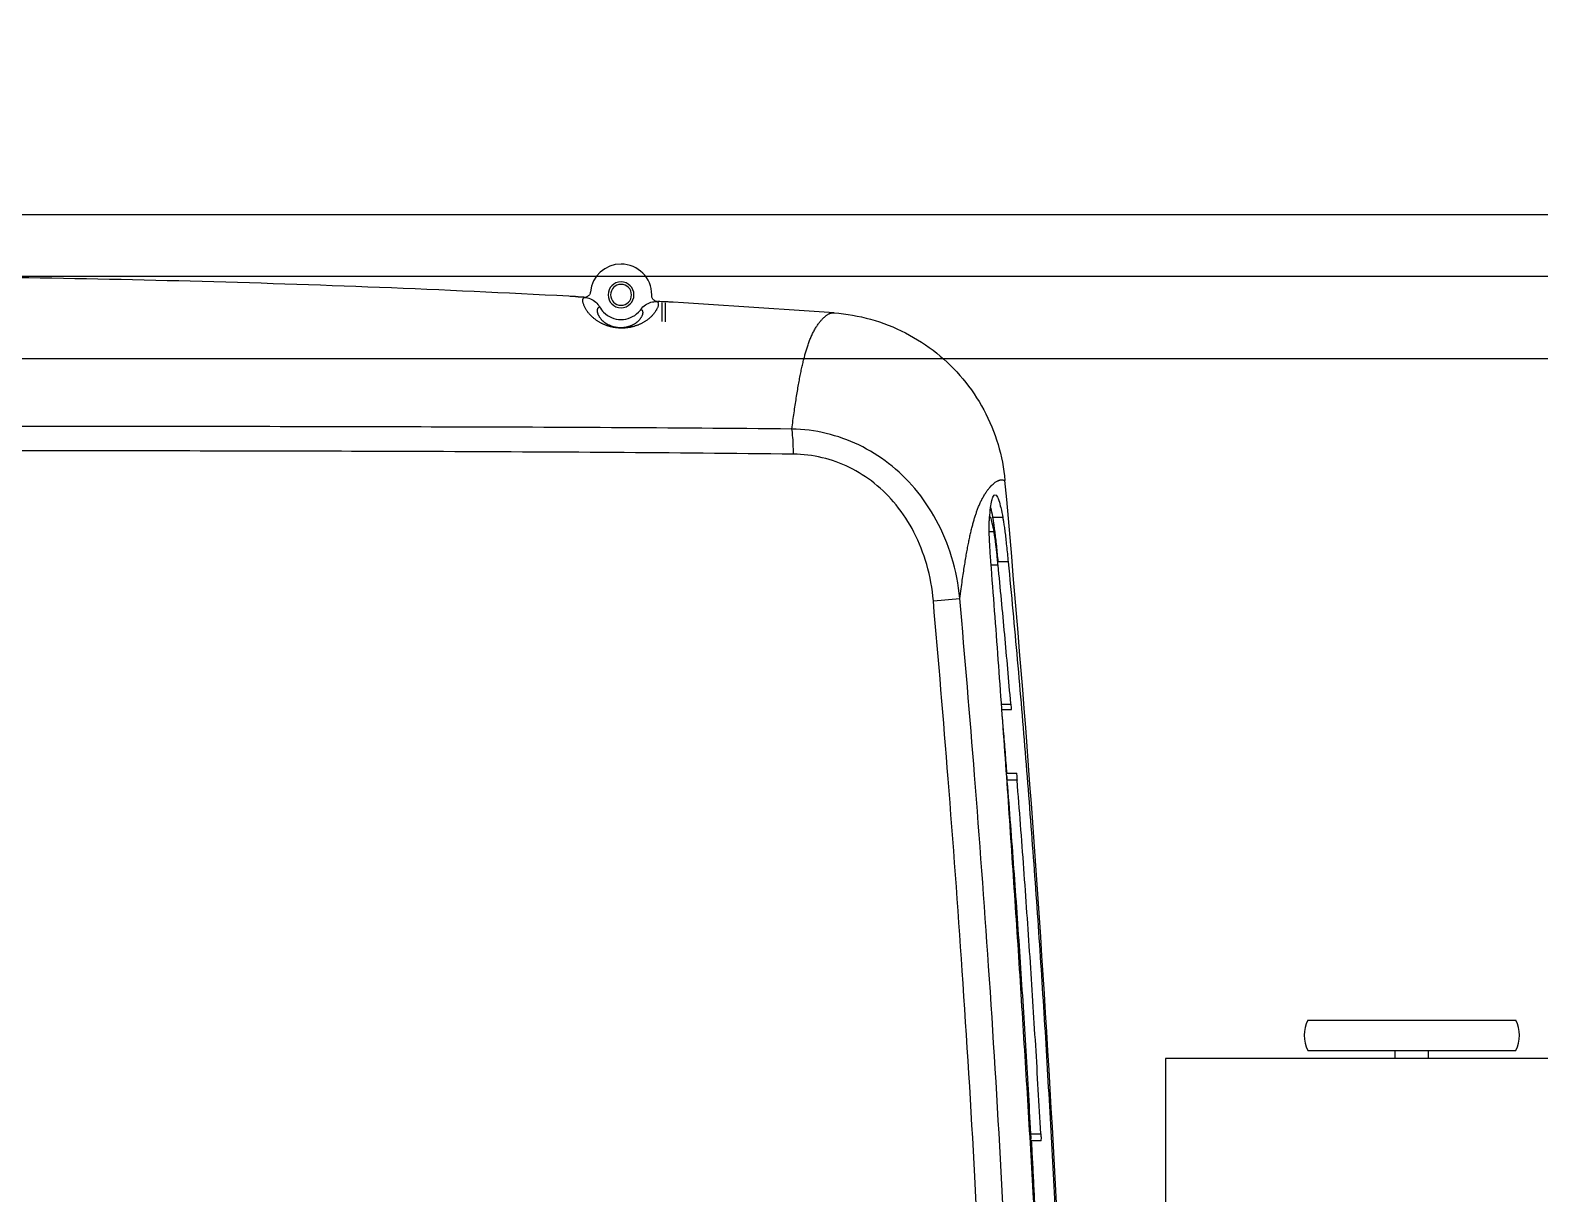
# Model space of a CAD drawing. Header units: millimetres. Extents: x 238075 to 303070, y -258150 to -205841.
# Drawn here: x 249796.6 to 250041.9, y -238900.3 to -238711.2 of the extents above; entities that cross this region are included whole.
import ezdxf

# ---------------------------------------------------------------- set-up
doc = ezdxf.new("R2010")
doc.units = ezdxf.units.MM
doc.header["$LTSCALE"] = 200
for name, color, linetype in [('L4', 4, 'Continuous'), ('아파트', 253, 'Continuous'), ('헤드반경1', 1, 'Continuous')]:
    doc.layers.add(name, color=color, linetype=linetype)

# ---------------------------------------------------------------- blocks, each defined once
blk = doc.blocks.new('A$C221D5E5E')
at = {"layer": '헤드반경1'}
blk.add_circle((0, 0), 2600, dxfattribs=at)

msp = doc.modelspace()

# ---------------------------------------------------------------- linework, layer by layer
at = {"layer": 'L4'}
for p, q in [((250822.64, -238741.22), (249402.64, -238741.22)), ((250812.64, -238751.22), (249412.64, -238751.22)), ((250787.64, -238751.22), (249437.64, -238751.22)), ((249886.61, -238754.62), (249886.61, -238754.64)), ((249886.69, -238754.65), (249886.61, -238754.64)), ((249897.64, -238754.32), (249897.64, -238754.22)), ((249898.58, -238755.32), (249898.5, -238755.32)), ((249899.34, -238758.56), (249899.34, -238755.51)), ((249899.84, -238758.6), (249899.84, -238755.54)), ((250787.64, -238764.62), (249437.64, -238764.62)), ((249954.68, -238790.39), (249953.07, -238790.39)), ((249953.26, -238792.71), (249952.48, -238792.71)), ((249953.92, -238798.15), (249952.74, -238798.15)), ((249955.55, -238797.62), (249953.95, -238797.62)), ((249943.39, -238803.94), (249947.69, -238803.56)), ((249954.47, -238820.73), (249955.98, -238820.73)), ((249954.47, -238821.6), (249956.08, -238821.6)), ((249956.94, -238832), (249955.34, -238832)), ((249957, -238833.09), (249955.4, -238833.09)), ((250004.24, -238872.07), (250038.04, -238872.07)), ((250004.24, -238876.97), (250038.04, -238876.97)), ((250018.44, -238878.27), (250018.44, -238876.97)), ((250023.84, -238878.27), (250023.84, -238876.97)), ((250061.14, -238878.27), (249981.14, -238878.27)), ((249981.14, -238878.27), (249981.14, -238945.57, 0)), ((249959.24, -238890.5), (249960.84, -238890.5)), ((249959.32, -238891.6), (249960.93, -238891.6))]:
    msp.add_line(p, q, dxfattribs=at)
for centre, start, end in [((250008.94, -238874.52), 152.4784, 207.5216), ((250033.34, -238874.52), 332.4784, 27.5216)]:
    msp.add_arc(centre, 5.3, start, end, dxfattribs=at)
for points in [[(249892.64, -238749.22), (249890.06, -238749.22), (249887.91, -238751.18), (249887.66, -238753.74)], [(249897.64, -238754.22), (249897.64, -238751.46), (249895.4, -238749.22), (249892.64, -238749.22)], [(249822.65, -238752.01), (249802.65, -238751.49), (249782.64, -238751.22), (249762.64, -238751.22)], [(249884.14, -238754.45), (249863.66, -238753.36), (249843.16, -238752.55), (249822.65, -238752.01)], [(249892.64, -238752.12), (249891.48, -238752.12), (249890.54, -238753.06), (249890.54, -238754.22)], [(249892.64, -238752.52), (249891.7, -238752.52), (249890.94, -238753.28), (249890.94, -238754.22)], [(249894.74, -238754.22), (249894.74, -238753.06), (249893.8, -238752.12), (249892.64, -238752.12)], [(249894.34, -238754.22), (249894.34, -238753.28), (249893.58, -238752.52), (249892.64, -238752.52)], [(249884.63, -238754.48), (249884.47, -238754.47), (249884.31, -238754.46), (249884.14, -238754.45)], [(249885, -238754.5), (249884.88, -238754.49), (249884.75, -238754.49), (249884.63, -238754.48)], [(249885.14, -238754.51), (249885.1, -238754.51), (249885.05, -238754.5), (249885, -238754.5)], [(249885.3, -238754.52), (249885.25, -238754.51), (249885.2, -238754.51), (249885.14, -238754.51)], [(249885.45, -238754.53), (249885.4, -238754.53), (249885.35, -238754.52), (249885.3, -238754.52)], [(249885.6, -238754.56), (249885.55, -238754.55), (249885.5, -238754.54), (249885.45, -238754.53)], [(249885.75, -238754.57), (249885.7, -238754.56), (249885.65, -238754.56), (249885.6, -238754.56)], [(249886.11, -238754.59), (249885.99, -238754.58), (249885.87, -238754.57), (249885.75, -238754.57)], [(249886.6, -238754.61), (249886.44, -238754.61), (249886.28, -238754.6), (249886.11, -238754.59)], [(249886.44, -238755.21), (249886.43, -238755.16), (249886.43, -238755.1), (249886.44, -238755.05)], [(249886.44, -238755.05), (249886.44, -238755), (249886.45, -238754.96), (249886.46, -238754.91)], [(249886.46, -238755.4), (249886.45, -238755.34), (249886.44, -238755.27), (249886.44, -238755.21)], [(249886.46, -238754.91), (249886.47, -238754.87), (249886.49, -238754.83), (249886.51, -238754.79)], [(249886.51, -238754.79), (249886.53, -238754.76), (249886.56, -238754.73), (249886.59, -238754.7)], [(249886.59, -238754.7), (249886.62, -238754.68), (249886.65, -238754.66), (249886.69, -238754.65)], [(249887.1, -238754.54), (249886.95, -238754.62), (249886.78, -238754.65), (249886.61, -238754.64)], [(249886.69, -238754.65), (249887.03, -238754.66), (249887.36, -238754.74), (249887.67, -238754.87)], [(249887.49, -238754.21), (249887.39, -238754.35), (249887.26, -238754.47), (249887.1, -238754.54)], [(249887.66, -238753.74), (249887.65, -238753.91), (249887.58, -238754.07), (249887.49, -238754.21)], [(249887.67, -238754.87), (249887.98, -238755), (249888.27, -238755.18), (249888.53, -238755.4)], [(249890.54, -238754.22), (249890.54, -238755.38), (249891.48, -238756.32), (249892.64, -238756.32)], [(249890.94, -238754.22), (249890.94, -238755.16), (249891.7, -238755.92), (249892.64, -238755.92)], [(249892.64, -238756.32), (249893.8, -238756.32), (249894.74, -238755.38), (249894.74, -238754.22)], [(249892.64, -238755.92), (249893.58, -238755.92), (249894.34, -238755.16), (249894.34, -238754.22)], [(249897.5, -238755.43), (249897.83, -238755.33), (249898.16, -238755.3), (249898.5, -238755.32)], [(249897.76, -238754.81), (249897.68, -238754.66), (249897.64, -238754.49), (249897.64, -238754.32)], [(249898.11, -238755.17), (249897.96, -238755.08), (249897.84, -238754.96), (249897.76, -238754.81)], [(249898.58, -238755.32), (249898.41, -238755.31), (249898.25, -238755.26), (249898.11, -238755.17)], [(249898.5, -238755.32), (249898.53, -238755.34), (249898.57, -238755.36), (249898.59, -238755.39)], [(249899.16, -238755.33), (249899, -238755.32), (249898.84, -238755.31), (249898.67, -238755.3)], [(249899.52, -238755.35), (249899.4, -238755.34), (249899.28, -238755.34), (249899.16, -238755.33)], [(249899.67, -238755.36), (249899.62, -238755.36), (249899.57, -238755.35), (249899.52, -238755.35)], [(249899.83, -238755.35), (249899.77, -238755.35), (249899.72, -238755.35), (249899.67, -238755.36)], [(249899.98, -238755.35), (249899.93, -238755.35), (249899.88, -238755.35), (249899.83, -238755.35)], [(249900.13, -238755.36), (249900.08, -238755.36), (249900.03, -238755.36), (249899.98, -238755.35)], [(249886.5, -238755.59), (249886.49, -238755.53), (249886.47, -238755.46), (249886.46, -238755.4)], [(249886.57, -238755.8), (249886.54, -238755.73), (249886.52, -238755.66), (249886.5, -238755.59)], [(249886.65, -238756.01), (249886.62, -238755.94), (249886.59, -238755.87), (249886.57, -238755.8)], [(249886.74, -238756.22), (249886.71, -238756.15), (249886.68, -238756.08), (249886.65, -238756.01)], [(249886.85, -238756.42), (249886.81, -238756.35), (249886.78, -238756.29), (249886.74, -238756.22)], [(249886.97, -238756.63), (249886.93, -238756.56), (249886.89, -238756.49), (249886.85, -238756.42)], [(249887.11, -238756.83), (249887.06, -238756.76), (249887.02, -238756.7), (249886.97, -238756.63)], [(249887.25, -238757.02), (249887.2, -238756.96), (249887.15, -238756.89), (249887.11, -238756.83)], [(249887.4, -238757.21), (249887.35, -238757.15), (249887.3, -238757.09), (249887.25, -238757.02)], [(249887.56, -238757.39), (249887.5, -238757.33), (249887.45, -238757.27), (249887.4, -238757.21)], [(249887.72, -238757.57), (249887.66, -238757.51), (249887.61, -238757.45), (249887.56, -238757.39)], [(249887.89, -238757.73), (249887.83, -238757.68), (249887.78, -238757.62), (249887.72, -238757.57)], [(249888.06, -238757.89), (249888, -238757.84), (249887.95, -238757.79), (249887.89, -238757.73)], [(249888.53, -238755.4), (249888.77, -238755.62), (249888.99, -238755.89), (249889.15, -238756.18)], [(249888.8, -238756.74), (249888.81, -238756.7), (249888.81, -238756.66), (249888.82, -238756.61)], [(249888.81, -238756.87), (249888.8, -238756.83), (249888.8, -238756.78), (249888.8, -238756.74)], [(249888.82, -238757.01), (249888.82, -238756.97), (249888.81, -238756.92), (249888.81, -238756.87)], [(249888.82, -238756.61), (249888.82, -238756.58), (249888.83, -238756.54), (249888.85, -238756.5)], [(249888.86, -238757.16), (249888.84, -238757.11), (249888.83, -238757.06), (249888.82, -238757.01)], [(249888.85, -238756.5), (249888.86, -238756.46), (249888.87, -238756.43), (249888.89, -238756.4)], [(249888.9, -238757.3), (249888.88, -238757.25), (249888.87, -238757.2), (249888.86, -238757.16)], [(249888.89, -238756.4), (249888.91, -238756.36), (249888.93, -238756.33), (249888.96, -238756.31)], [(249888.95, -238757.44), (249888.93, -238757.39), (249888.91, -238757.34), (249888.9, -238757.3)], [(249889.01, -238757.57), (249888.99, -238757.53), (249888.97, -238757.48), (249888.95, -238757.44)], [(249888.96, -238756.31), (249888.98, -238756.28), (249889.01, -238756.26), (249889.04, -238756.23)], [(249889.08, -238757.71), (249889.06, -238757.66), (249889.04, -238757.62), (249889.01, -238757.57)], [(249889.04, -238756.23), (249889.08, -238756.21), (249889.11, -238756.19), (249889.15, -238756.18)], [(249889.16, -238757.84), (249889.14, -238757.8), (249889.11, -238757.75), (249889.08, -238757.71)], [(249889.15, -238756.18), (249889.33, -238756.49), (249889.55, -238756.79), (249889.81, -238757.05)], [(249889.81, -238757.05), (249890.18, -238757.42), (249890.62, -238757.72), (249891.11, -238757.92)], [(249894.17, -238757.92), (249894.65, -238757.72), (249895.1, -238757.42), (249895.47, -238757.05)], [(249895.47, -238757.05), (249895.62, -238756.9), (249895.76, -238756.73), (249895.88, -238756.56)], [(249895.88, -238756.56), (249896.08, -238756.29), (249896.32, -238756.05), (249896.59, -238755.86)], [(249895.88, -238756.56), (249895.92, -238756.58), (249895.95, -238756.6), (249895.98, -238756.63)], [(249895.97, -238757.77), (249895.95, -238757.81), (249895.93, -238757.86), (249895.9, -238757.9)], [(249896.03, -238757.64), (249896.01, -238757.68), (249895.99, -238757.73), (249895.97, -238757.77)], [(249895.98, -238756.63), (249896.01, -238756.65), (249896.03, -238756.68), (249896.06, -238756.71)], [(249896.08, -238757.51), (249896.07, -238757.56), (249896.05, -238757.6), (249896.03, -238757.64)], [(249896.06, -238756.71), (249896.08, -238756.74), (249896.09, -238756.77), (249896.11, -238756.81)], [(249896.12, -238757.38), (249896.11, -238757.43), (249896.1, -238757.47), (249896.08, -238757.51)], [(249896.11, -238756.81), (249896.12, -238756.84), (249896.14, -238756.87), (249896.14, -238756.91)], [(249896.15, -238757.26), (249896.14, -238757.3), (249896.13, -238757.34), (249896.12, -238757.38)], [(249896.14, -238756.91), (249896.15, -238756.95), (249896.16, -238756.98), (249896.16, -238757.02)], [(249896.16, -238757.14), (249896.16, -238757.18), (249896.16, -238757.22), (249896.15, -238757.26)], [(249896.16, -238757.02), (249896.16, -238757.06), (249896.16, -238757.1), (249896.16, -238757.14)], [(249896.59, -238755.86), (249896.87, -238755.66), (249897.18, -238755.52), (249897.5, -238755.43)], [(249897.6, -238757.69), (249897.54, -238757.75), (249897.49, -238757.8), (249897.43, -238757.86)], [(249897.76, -238757.52), (249897.71, -238757.58), (249897.66, -238757.64), (249897.6, -238757.69)], [(249897.92, -238757.34), (249897.87, -238757.4), (249897.82, -238757.46), (249897.76, -238757.52)], [(249898.07, -238757.16), (249898.02, -238757.22), (249897.97, -238757.28), (249897.92, -238757.34)], [(249898.2, -238756.97), (249898.16, -238757.03), (249898.11, -238757.1), (249898.07, -238757.16)], [(249898.32, -238756.78), (249898.28, -238756.85), (249898.24, -238756.91), (249898.2, -238756.97)], [(249898.43, -238756.6), (249898.4, -238756.66), (249898.36, -238756.72), (249898.32, -238756.78)], [(249898.52, -238756.41), (249898.49, -238756.47), (249898.46, -238756.54), (249898.43, -238756.6)], [(249898.6, -238756.23), (249898.57, -238756.29), (249898.55, -238756.35), (249898.52, -238756.41)], [(249898.59, -238755.39), (249898.62, -238755.42), (249898.64, -238755.45), (249898.66, -238755.48)], [(249898.65, -238756.06), (249898.64, -238756.12), (249898.62, -238756.17), (249898.6, -238756.23)], [(249898.69, -238755.89), (249898.68, -238755.95), (249898.67, -238756), (249898.65, -238756.06)], [(249898.66, -238755.48), (249898.68, -238755.52), (249898.69, -238755.56), (249898.69, -238755.6)], [(249898.69, -238755.6), (249898.7, -238755.65), (249898.71, -238755.69), (249898.7, -238755.74)], [(249898.7, -238755.74), (249898.7, -238755.79), (249898.7, -238755.84), (249898.69, -238755.89)], [(249900.28, -238755.37), (249900.23, -238755.37), (249900.18, -238755.36), (249900.13, -238755.36)], [(249900.64, -238755.39), (249900.52, -238755.39), (249900.4, -238755.38), (249900.28, -238755.37)], [(249901.13, -238755.42), (249900.97, -238755.41), (249900.8, -238755.4), (249900.64, -238755.39)], [(249927.3, -238757.16), (249918.58, -238756.53), (249909.86, -238755.95), (249901.13, -238755.42)], [(249925.57, -238757.92), (249925.65, -238757.85), (249925.72, -238757.79), (249925.8, -238757.72)], [(249925.8, -238757.72), (249925.86, -238757.67), (249925.93, -238757.61), (249925.99, -238757.56)], [(249925.99, -238757.56), (249926.05, -238757.52), (249926.1, -238757.48), (249926.16, -238757.45)], [(249926.16, -238757.45), (249926.2, -238757.42), (249926.25, -238757.39), (249926.29, -238757.36)], [(249926.29, -238757.36), (249926.33, -238757.34), (249926.37, -238757.32), (249926.4, -238757.3)], [(249926.4, -238757.3), (249926.44, -238757.29), (249926.47, -238757.27), (249926.51, -238757.26)], [(249926.51, -238757.26), (249926.54, -238757.24), (249926.58, -238757.23), (249926.61, -238757.22)], [(249926.61, -238757.22), (249926.64, -238757.21), (249926.67, -238757.2), (249926.71, -238757.19)], [(249926.71, -238757.19), (249926.74, -238757.18), (249926.77, -238757.18), (249926.8, -238757.17)], [(249926.8, -238757.17), (249926.83, -238757.16), (249926.86, -238757.16), (249926.89, -238757.16)], [(249926.89, -238757.16), (249926.95, -238757.15), (249927, -238757.15), (249927.06, -238757.15)], [(249927.06, -238757.15), (249927.14, -238757.15), (249927.22, -238757.15), (249927.3, -238757.16)], [(249927.3, -238757.16), (249929.28, -238757.3), (249931.26, -238757.64), (249933.18, -238758.18)], [(249888.24, -238758.04), (249888.18, -238757.99), (249888.12, -238757.94), (249888.06, -238757.89)], [(249888.42, -238758.18), (249888.36, -238758.14), (249888.3, -238758.09), (249888.24, -238758.04)], [(249888.59, -238758.31), (249888.53, -238758.27), (249888.47, -238758.23), (249888.42, -238758.18)], [(249888.77, -238758.43), (249888.71, -238758.39), (249888.65, -238758.35), (249888.59, -238758.31)], [(249888.95, -238758.55), (249888.89, -238758.51), (249888.83, -238758.47), (249888.77, -238758.43)], [(249889.12, -238758.65), (249889.06, -238758.62), (249889.01, -238758.58), (249888.95, -238758.55)], [(249889.3, -238758.75), (249889.24, -238758.72), (249889.18, -238758.69), (249889.12, -238758.65)], [(249889.25, -238757.96), (249889.22, -238757.92), (249889.19, -238757.88), (249889.16, -238757.84)], [(249889.34, -238758.09), (249889.31, -238758.05), (249889.28, -238758.01), (249889.25, -238757.96)], [(249889.48, -238758.85), (249889.42, -238758.82), (249889.36, -238758.79), (249889.3, -238758.75)], [(249889.44, -238758.2), (249889.4, -238758.16), (249889.37, -238758.13), (249889.34, -238758.09)], [(249889.54, -238758.32), (249889.5, -238758.28), (249889.47, -238758.24), (249889.44, -238758.2)], [(249889.65, -238758.93), (249889.59, -238758.91), (249889.54, -238758.88), (249889.48, -238758.85)], [(249889.64, -238758.42), (249889.61, -238758.39), (249889.57, -238758.35), (249889.54, -238758.32)], [(249889.75, -238758.52), (249889.71, -238758.49), (249889.68, -238758.46), (249889.64, -238758.42)], [(249889.83, -238759.01), (249889.77, -238758.99), (249889.71, -238758.96), (249889.65, -238758.93)], [(249889.86, -238758.62), (249889.82, -238758.58), (249889.78, -238758.55), (249889.75, -238758.52)], [(249890.01, -238759.09), (249889.95, -238759.07), (249889.89, -238759.04), (249889.83, -238759.01)], [(249889.97, -238758.7), (249889.93, -238758.67), (249889.89, -238758.65), (249889.86, -238758.62)], [(249890.08, -238758.79), (249890.04, -238758.76), (249890, -238758.73), (249889.97, -238758.7)], [(249890.19, -238759.16), (249890.13, -238759.14), (249890.07, -238759.11), (249890.01, -238759.09)], [(249890.19, -238758.86), (249890.15, -238758.84), (249890.11, -238758.81), (249890.08, -238758.79)], [(249890.3, -238758.93), (249890.26, -238758.91), (249890.22, -238758.89), (249890.19, -238758.86)], [(249890.37, -238759.23), (249890.31, -238759.21), (249890.25, -238759.18), (249890.19, -238759.16)], [(249890.41, -238759), (249890.37, -238758.98), (249890.33, -238758.96), (249890.3, -238758.93)], [(249890.56, -238759.29), (249890.49, -238759.27), (249890.43, -238759.25), (249890.37, -238759.23)], [(249890.52, -238759.06), (249890.48, -238759.04), (249890.44, -238759.02), (249890.41, -238759)], [(249890.63, -238759.12), (249890.59, -238759.1), (249890.55, -238759.08), (249890.52, -238759.06)], [(249890.74, -238759.34), (249890.68, -238759.33), (249890.62, -238759.31), (249890.56, -238759.29)], [(249890.74, -238759.17), (249890.7, -238759.16), (249890.66, -238759.14), (249890.63, -238759.12)], [(249890.85, -238759.22), (249890.81, -238759.21), (249890.78, -238759.19), (249890.74, -238759.17)], [(249890.93, -238759.4), (249890.87, -238759.38), (249890.81, -238759.36), (249890.74, -238759.34)], [(249890.96, -238759.27), (249890.93, -238759.25), (249890.89, -238759.24), (249890.85, -238759.22)], [(249891.13, -238759.44), (249891.06, -238759.43), (249891, -238759.41), (249890.93, -238759.4)], [(249891.08, -238759.31), (249891.04, -238759.3), (249891, -238759.29), (249890.96, -238759.27)], [(249891.2, -238759.36), (249891.16, -238759.34), (249891.12, -238759.33), (249891.08, -238759.31)], [(249891.11, -238757.92), (249891.59, -238758.12), (249892.11, -238758.22), (249892.64, -238758.22)], [(249891.32, -238759.48), (249891.25, -238759.47), (249891.19, -238759.46), (249891.13, -238759.44)], [(249891.32, -238759.39), (249891.28, -238759.38), (249891.24, -238759.37), (249891.2, -238759.36)], [(249891.44, -238759.43), (249891.4, -238759.42), (249891.36, -238759.41), (249891.32, -238759.39)], [(249891.5, -238759.52), (249891.44, -238759.51), (249891.38, -238759.5), (249891.32, -238759.48)], [(249891.56, -238759.46), (249891.52, -238759.45), (249891.48, -238759.44), (249891.44, -238759.43)], [(249891.68, -238759.55), (249891.62, -238759.54), (249891.56, -238759.53), (249891.5, -238759.52)], [(249891.68, -238759.49), (249891.64, -238759.48), (249891.6, -238759.47), (249891.56, -238759.46)], [(249891.8, -238759.51), (249891.76, -238759.5), (249891.72, -238759.49), (249891.68, -238759.49)], [(249891.86, -238759.57), (249891.8, -238759.56), (249891.74, -238759.56), (249891.68, -238759.55)], [(249891.92, -238759.53), (249891.88, -238759.52), (249891.84, -238759.52), (249891.8, -238759.51)], [(249892.03, -238759.59), (249891.97, -238759.58), (249891.91, -238759.58), (249891.86, -238759.57)], [(249892.03, -238759.54), (249891.99, -238759.54), (249891.96, -238759.53), (249891.92, -238759.53)], [(249892.14, -238759.56), (249892.1, -238759.55), (249892.07, -238759.55), (249892.03, -238759.54)], [(249892.19, -238759.6), (249892.14, -238759.6), (249892.08, -238759.6), (249892.03, -238759.59)], [(249892.25, -238759.57), (249892.21, -238759.56), (249892.18, -238759.56), (249892.14, -238759.56)], [(249892.35, -238759.61), (249892.3, -238759.61), (249892.25, -238759.61), (249892.19, -238759.6)], [(249892.35, -238759.57), (249892.31, -238759.57), (249892.28, -238759.57), (249892.25, -238759.57)], [(249892.44, -238759.58), (249892.41, -238759.58), (249892.38, -238759.57), (249892.35, -238759.57)], [(249892.5, -238759.62), (249892.45, -238759.62), (249892.4, -238759.62), (249892.35, -238759.61)], [(249892.54, -238759.58), (249892.51, -238759.58), (249892.48, -238759.58), (249892.44, -238759.58)], [(249892.65, -238759.62), (249892.6, -238759.62), (249892.55, -238759.62), (249892.5, -238759.62)], [(249892.63, -238759.58), (249892.6, -238759.58), (249892.57, -238759.58), (249892.54, -238759.58)], [(249892.73, -238759.58), (249892.69, -238759.58), (249892.66, -238759.58), (249892.63, -238759.58)], [(249892.64, -238758.22), (249893.16, -238758.22), (249893.68, -238758.12), (249894.17, -238757.92)], [(249892.8, -238759.62), (249892.75, -238759.63), (249892.7, -238759.62), (249892.65, -238759.62)], [(249892.82, -238759.57), (249892.79, -238759.57), (249892.76, -238759.58), (249892.73, -238759.58)], [(249892.94, -238759.62), (249892.89, -238759.62), (249892.84, -238759.62), (249892.8, -238759.62)], [(249892.92, -238759.57), (249892.89, -238759.57), (249892.86, -238759.57), (249892.82, -238759.57)], [(249893.03, -238759.56), (249892.99, -238759.56), (249892.96, -238759.56), (249892.92, -238759.57)], [(249893.1, -238759.62), (249893.05, -238759.62), (249892.99, -238759.62), (249892.94, -238759.62)], [(249893.13, -238759.54), (249893.1, -238759.55), (249893.06, -238759.55), (249893.03, -238759.56)], [(249893.25, -238759.61), (249893.2, -238759.61), (249893.15, -238759.61), (249893.1, -238759.62)], [(249893.24, -238759.53), (249893.21, -238759.53), (249893.17, -238759.54), (249893.13, -238759.54)], [(249893.35, -238759.51), (249893.32, -238759.52), (249893.28, -238759.52), (249893.24, -238759.53)], [(249893.41, -238759.59), (249893.36, -238759.6), (249893.31, -238759.6), (249893.25, -238759.61)], [(249893.47, -238759.49), (249893.43, -238759.5), (249893.39, -238759.5), (249893.35, -238759.51)], [(249893.58, -238759.58), (249893.53, -238759.58), (249893.47, -238759.59), (249893.41, -238759.59)], [(249893.58, -238759.46), (249893.54, -238759.47), (249893.51, -238759.48), (249893.47, -238759.49)], [(249893.7, -238759.43), (249893.66, -238759.45), (249893.62, -238759.45), (249893.58, -238759.46)], [(249893.75, -238759.55), (249893.7, -238759.56), (249893.64, -238759.57), (249893.58, -238759.58)], [(249893.82, -238759.4), (249893.78, -238759.41), (249893.74, -238759.42), (249893.7, -238759.43)], [(249893.93, -238759.53), (249893.87, -238759.54), (249893.81, -238759.55), (249893.75, -238759.55)], [(249893.94, -238759.36), (249893.9, -238759.38), (249893.86, -238759.39), (249893.82, -238759.4)], [(249894.1, -238759.5), (249894.05, -238759.51), (249893.99, -238759.52), (249893.93, -238759.53)], [(249894.06, -238759.32), (249894.02, -238759.34), (249893.98, -238759.35), (249893.94, -238759.36)], [(249894.18, -238759.28), (249894.14, -238759.29), (249894.1, -238759.31), (249894.06, -238759.32)], [(249894.29, -238759.46), (249894.23, -238759.47), (249894.17, -238759.48), (249894.1, -238759.5)], [(249894.3, -238759.23), (249894.26, -238759.25), (249894.22, -238759.26), (249894.18, -238759.28)], [(249894.47, -238759.42), (249894.41, -238759.43), (249894.35, -238759.45), (249894.29, -238759.46)], [(249894.41, -238759.18), (249894.37, -238759.2), (249894.33, -238759.21), (249894.3, -238759.23)], [(249894.52, -238759.12), (249894.49, -238759.14), (249894.45, -238759.16), (249894.41, -238759.18)], [(249894.65, -238759.37), (249894.59, -238759.39), (249894.53, -238759.4), (249894.47, -238759.42)], [(249894.64, -238759.06), (249894.6, -238759.08), (249894.56, -238759.1), (249894.52, -238759.12)], [(249894.75, -238759), (249894.71, -238759.02), (249894.67, -238759.04), (249894.64, -238759.06)], [(249894.84, -238759.31), (249894.78, -238759.33), (249894.72, -238759.35), (249894.65, -238759.37)], [(249894.86, -238758.93), (249894.83, -238758.95), (249894.79, -238758.98), (249894.75, -238759)], [(249895.03, -238759.25), (249894.97, -238759.27), (249894.91, -238759.29), (249894.84, -238759.31)], [(249894.98, -238758.85), (249894.94, -238758.88), (249894.9, -238758.9), (249894.86, -238758.93)], [(249895.09, -238758.77), (249895.05, -238758.8), (249895.02, -238758.83), (249894.98, -238758.85)], [(249895.22, -238759.19), (249895.16, -238759.21), (249895.1, -238759.23), (249895.03, -238759.25)], [(249895.21, -238758.68), (249895.17, -238758.71), (249895.13, -238758.74), (249895.09, -238758.77)], [(249895.32, -238758.59), (249895.28, -238758.62), (249895.24, -238758.65), (249895.21, -238758.68)], [(249895.41, -238759.12), (249895.35, -238759.14), (249895.29, -238759.16), (249895.22, -238759.19)], [(249895.43, -238758.48), (249895.39, -238758.52), (249895.36, -238758.55), (249895.32, -238758.59)], [(249895.59, -238759.04), (249895.53, -238759.07), (249895.47, -238759.09), (249895.41, -238759.12)], [(249895.54, -238758.38), (249895.5, -238758.41), (249895.47, -238758.45), (249895.43, -238758.48)], [(249895.64, -238758.26), (249895.6, -238758.3), (249895.57, -238758.34), (249895.54, -238758.38)], [(249895.77, -238758.96), (249895.71, -238758.99), (249895.65, -238759.01), (249895.59, -238759.04)], [(249895.73, -238758.14), (249895.7, -238758.18), (249895.67, -238758.22), (249895.64, -238758.26)], [(249895.82, -238758.02), (249895.79, -238758.06), (249895.76, -238758.1), (249895.73, -238758.14)], [(249895.95, -238758.87), (249895.89, -238758.9), (249895.83, -238758.93), (249895.77, -238758.96)], [(249895.9, -238757.9), (249895.87, -238757.94), (249895.85, -238757.98), (249895.82, -238758.02)], [(249896.14, -238758.78), (249896.08, -238758.81), (249896.02, -238758.84), (249895.95, -238758.87)], [(249896.32, -238758.67), (249896.26, -238758.71), (249896.2, -238758.74), (249896.14, -238758.78)], [(249896.5, -238758.56), (249896.44, -238758.6), (249896.38, -238758.64), (249896.32, -238758.67)], [(249896.69, -238758.44), (249896.63, -238758.48), (249896.57, -238758.52), (249896.5, -238758.56)], [(249896.88, -238758.31), (249896.82, -238758.35), (249896.75, -238758.4), (249896.69, -238758.44)], [(249897.06, -238758.17), (249897, -238758.22), (249896.94, -238758.26), (249896.88, -238758.31)], [(249897.25, -238758.02), (249897.19, -238758.07), (249897.13, -238758.12), (249897.06, -238758.17)], [(249897.43, -238757.86), (249897.37, -238757.91), (249897.31, -238757.97), (249897.25, -238758.02)], [(249923.78, -238760.52), (249923.88, -238760.31), (249923.99, -238760.1), (249924.1, -238759.9)], [(249924.1, -238759.9), (249924.2, -238759.72), (249924.31, -238759.53), (249924.42, -238759.35)], [(249924.42, -238759.35), (249924.52, -238759.2), (249924.63, -238759.04), (249924.74, -238758.89)], [(249924.74, -238758.89), (249924.78, -238758.83), (249924.83, -238758.77), (249924.87, -238758.71)], [(249924.87, -238758.71), (249924.93, -238758.64), (249924.98, -238758.57), (249925.04, -238758.51)], [(249925.04, -238758.51), (249925.13, -238758.4), (249925.22, -238758.29), (249925.32, -238758.18)], [(249925.32, -238758.18), (249925.4, -238758.1), (249925.49, -238758.01), (249925.57, -238757.92)], [(249933.18, -238758.18), (249935.14, -238758.72), (249937.05, -238759.47), (249938.85, -238760.4)], [(249922.77, -238763.13), (249922.84, -238762.91), (249922.91, -238762.7), (249922.98, -238762.48)], [(249922.98, -238762.48), (249923.06, -238762.26), (249923.14, -238762.04), (249923.22, -238761.82)], [(249923.22, -238761.82), (249923.3, -238761.6), (249923.39, -238761.38), (249923.48, -238761.17)], [(249923.48, -238761.17), (249923.58, -238760.95), (249923.67, -238760.73), (249923.78, -238760.52)], [(249938.85, -238760.4), (249940.65, -238761.32), (249942.36, -238762.43), (249943.94, -238763.7)], [(249922.21, -238765.23), (249922.27, -238764.98), (249922.33, -238764.73), (249922.39, -238764.49)], [(249922.39, -238764.49), (249922.45, -238764.26), (249922.51, -238764.03), (249922.58, -238763.8)], [(249922.58, -238763.8), (249922.64, -238763.58), (249922.7, -238763.36), (249922.77, -238763.13)], [(249943.94, -238763.7), (249945.49, -238764.94), (249946.91, -238766.34), (249948.19, -238767.87)], [(249921.66, -238767.81), (249921.72, -238767.5), (249921.78, -238767.19), (249921.84, -238766.89)], [(249921.84, -238766.89), (249921.9, -238766.6), (249921.96, -238766.31), (249922.02, -238766.02)], [(249922.02, -238766.02), (249922.08, -238765.76), (249922.14, -238765.49), (249922.21, -238765.23)], [(249921.12, -238770.98), (249921.18, -238770.61), (249921.24, -238770.24), (249921.3, -238769.87)], [(249921.3, -238769.87), (249921.36, -238769.51), (249921.42, -238769.16), (249921.48, -238768.81)], [(249921.48, -238768.81), (249921.54, -238768.48), (249921.6, -238768.14), (249921.66, -238767.81)], [(249948.19, -238767.87), (249949.48, -238769.42), (249950.62, -238771.11), (249951.58, -238772.89)], [(249920.76, -238773.37), (249920.82, -238772.96), (249920.88, -238772.56), (249920.94, -238772.15)], [(249920.94, -238772.15), (249921, -238771.76), (249921.06, -238771.37), (249921.12, -238770.98)], [(249920.4, -238776.02), (249920.46, -238775.56), (249920.52, -238775.11), (249920.58, -238774.65)], [(249920.58, -238774.65), (249920.64, -238774.22), (249920.7, -238773.8), (249920.76, -238773.37)], [(249951.58, -238772.89), (249952.54, -238774.68), (249953.32, -238776.57), (249953.9, -238778.52)], [(249809.4, -238775.61), (249793.81, -238775.6), (249778.22, -238775.6), (249762.64, -238775.6)], [(249861.79, -238775.69), (249844.33, -238775.64), (249826.86, -238775.62), (249809.4, -238775.61)], [(249920.4, -238776.02), (249900.86, -238775.83), (249881.33, -238775.74), (249861.79, -238775.69)], [(249920.53, -238777.05), (249920.5, -238776.7), (249920.46, -238776.36), (249920.4, -238776.02)], [(249925.99, -238776.74), (249924.16, -238776.3), (249922.28, -238776.06), (249920.4, -238776.02)], [(249920.62, -238778.46), (249920.6, -238777.99), (249920.58, -238777.52), (249920.53, -238777.05)], [(249931.27, -238778.61), (249929.58, -238777.8), (249927.81, -238777.17), (249925.99, -238776.74)], [(249809.47, -238779.57), (249793.86, -238779.55), (249778.25, -238779.55), (249762.64, -238779.55)], [(249861.96, -238779.69), (249844.46, -238779.62), (249826.97, -238779.59), (249809.47, -238779.57)], [(249920.65, -238780.1), (249901.08, -238779.88), (249881.52, -238779.76), (249861.96, -238779.69)], [(249920.65, -238780.1), (249920.65, -238779.55), (249920.64, -238779.01), (249920.62, -238778.46)], [(249936.12, -238781.61), (249934.61, -238780.44), (249932.99, -238779.44), (249931.27, -238778.61)], [(249953.9, -238778.52), (249954.47, -238780.43), (249954.85, -238782.4), (249955.03, -238784.39)], [(249925.33, -238780.68), (249923.8, -238780.31), (249922.22, -238780.12), (249920.65, -238780.1)], [(249929.75, -238782.26), (249928.34, -238781.57), (249926.86, -238781.04), (249925.33, -238780.68)], [(249933.8, -238784.83), (249932.54, -238783.83), (249931.19, -238782.97), (249929.75, -238782.26)], [(249940.37, -238785.68), (249939.1, -238784.18), (249937.67, -238782.81), (249936.12, -238781.61)], [(249953.22, -238784.85), (249953.3, -238784.79), (249953.38, -238784.73), (249953.46, -238784.67)], [(249953.46, -238784.67), (249953.53, -238784.62), (249953.6, -238784.58), (249953.67, -238784.53)], [(249953.67, -238784.53), (249953.72, -238784.5), (249953.78, -238784.47), (249953.84, -238784.44)], [(249953.84, -238784.44), (249953.89, -238784.42), (249953.93, -238784.4), (249953.98, -238784.38)], [(249953.98, -238784.38), (249954.02, -238784.36), (249954.06, -238784.35), (249954.1, -238784.34)], [(249954.1, -238784.34), (249954.14, -238784.33), (249954.17, -238784.32), (249954.21, -238784.31)], [(249954.21, -238784.31), (249954.24, -238784.3), (249954.28, -238784.3), (249954.32, -238784.29)], [(249954.32, -238784.29), (249954.35, -238784.29), (249954.38, -238784.28), (249954.42, -238784.28)], [(249954.42, -238784.28), (249954.45, -238784.28), (249954.48, -238784.28), (249954.51, -238784.28)], [(249954.51, -238784.28), (249954.54, -238784.29), (249954.58, -238784.29), (249954.61, -238784.29)], [(249954.61, -238784.29), (249954.64, -238784.29), (249954.67, -238784.3), (249954.7, -238784.3)], [(249954.7, -238784.3), (249954.75, -238784.31), (249954.81, -238784.33), (249954.87, -238784.34)], [(249954.87, -238784.34), (249954.92, -238784.36), (249954.97, -238784.37), (249955.03, -238784.39)], [(249962.38, -238883.25), (249960.45, -238850.26), (249958, -238817.3), (249955.03, -238784.39)], [(249937.34, -238788.35), (249936.28, -238787.06), (249935.1, -238785.87), (249933.8, -238784.83)], [(249943.85, -238790.8), (249942.87, -238788.98), (249941.7, -238787.26), (249940.37, -238785.68)], [(249951.36, -238787.31), (249951.46, -238787.11), (249951.57, -238786.92), (249951.68, -238786.73)], [(249951.68, -238786.73), (249951.79, -238786.56), (249951.9, -238786.38), (249952.02, -238786.21)], [(249952.02, -238786.21), (249952.1, -238786.09), (249952.19, -238785.97), (249952.28, -238785.85)], [(249952.28, -238785.85), (249952.3, -238785.82), (249952.32, -238785.8), (249952.35, -238785.77)], [(249952.35, -238785.77), (249952.45, -238785.64), (249952.55, -238785.52), (249952.66, -238785.4)], [(249952.66, -238785.4), (249952.75, -238785.3), (249952.85, -238785.19), (249952.95, -238785.1)], [(249952.92, -238787.63), (249952.97, -238787.39), (249953.03, -238787.16), (249953.17, -238786.93)], [(249952.95, -238785.1), (249953.04, -238785.01), (249953.13, -238784.93), (249953.22, -238784.85)], [(249953.17, -238786.93), (249953.23, -238786.82), (249953.32, -238786.7), (249953.44, -238786.7)], [(249953.44, -238786.7), (249953.56, -238786.69), (249953.65, -238786.81), (249953.73, -238786.93)], [(249953.73, -238786.93), (249953.88, -238787.17), (249953.96, -238787.4), (249954.03, -238787.63)], [(249940.24, -238792.78), (249939.42, -238791.21), (249938.46, -238789.72), (249937.34, -238788.35)], [(249950.19, -238790.18), (249950.25, -238789.99), (249950.31, -238789.8), (249950.38, -238789.61)], [(249950.38, -238789.61), (249950.44, -238789.42), (249950.51, -238789.23), (249950.58, -238789.05)], [(249950.58, -238789.05), (249950.66, -238788.85), (249950.73, -238788.66), (249950.81, -238788.47)], [(249950.81, -238788.47), (249950.89, -238788.28), (249950.98, -238788.08), (249951.07, -238787.89)], [(249951.07, -238787.89), (249951.15, -238787.71), (249951.24, -238787.54), (249951.33, -238787.36)], [(249951.33, -238787.36), (249951.34, -238787.34), (249951.35, -238787.32), (249951.36, -238787.31)], [(249952.52, -238790.39), (249952.57, -238789.85), (249952.62, -238789.32), (249952.7, -238788.78)], [(249952.7, -238788.78), (249952.76, -238788.39), (249952.84, -238788), (249952.92, -238787.63)], [(249953.05, -238790.28), (249952.96, -238789.79), (249952.86, -238789.3), (249952.75, -238788.81)], [(249954.03, -238787.63), (249954.15, -238788), (249954.25, -238788.39), (249954.35, -238788.79)], [(249954.35, -238788.79), (249954.48, -238789.32), (249954.58, -238789.85), (249954.68, -238790.39)], [(249946.36, -238796.81), (249945.73, -238794.73), (249944.89, -238792.71), (249943.85, -238790.8)], [(249949.47, -238792.81), (249949.53, -238792.57), (249949.59, -238792.33), (249949.65, -238792.08)], [(249949.65, -238792.08), (249949.7, -238791.86), (249949.76, -238791.63), (249949.83, -238791.4)], [(249949.83, -238791.4), (249949.88, -238791.19), (249949.94, -238790.98), (249950, -238790.77)], [(249950, -238790.77), (249950.06, -238790.58), (249950.12, -238790.38), (249950.19, -238790.18)], [(249952.47, -238791.79), (249952.47, -238791.53), (249952.47, -238791.26), (249952.48, -238791)], [(249952.48, -238792.72), (249952.47, -238792.41), (249952.47, -238792.1), (249952.47, -238791.79)], [(249952.48, -238791), (249952.49, -238790.8), (249952.5, -238790.59), (249952.52, -238790.39)], [(249952.97, -238791.32), (249952.89, -238790.97), (249952.8, -238790.62), (249952.7, -238790.27)], [(249953.26, -238792.71), (249953.17, -238792.25), (249953.08, -238791.78), (249952.97, -238791.32)], [(249953.07, -238790.39), (249953.07, -238790.35), (249953.06, -238790.32), (249953.05, -238790.28)], [(249953.18, -238791), (249953.14, -238790.8), (249953.11, -238790.59), (249953.07, -238790.39)], [(249953.29, -238791.79), (249953.25, -238791.53), (249953.22, -238791.26), (249953.18, -238791)], [(249953.41, -238792.72), (249953.37, -238792.41), (249953.33, -238792.1), (249953.29, -238791.79)], [(249954.68, -238790.39), (249954.72, -238790.59), (249954.75, -238790.8), (249954.78, -238791)], [(249954.78, -238791), (249954.82, -238791.27), (249954.86, -238791.53), (249954.9, -238791.79)], [(249954.9, -238791.79), (249954.94, -238792.1), (249954.98, -238792.41), (249955.02, -238792.73)], [(249942.31, -238798.03), (249941.79, -238796.22), (249941.1, -238794.46), (249940.24, -238792.78)], [(249948.96, -238795.29), (249949.01, -238795), (249949.07, -238794.71), (249949.13, -238794.41)], [(249949.13, -238794.41), (249949.18, -238794.14), (249949.24, -238793.86), (249949.3, -238793.59)], [(249949.3, -238793.59), (249949.35, -238793.33), (249949.41, -238793.07), (249949.47, -238792.81)], [(249952.51, -238793.8), (249952.49, -238793.44), (249952.48, -238793.08), (249952.48, -238792.72)], [(249952.56, -238794.99), (249952.54, -238794.59), (249952.52, -238794.19), (249952.51, -238793.8)], [(249953.33, -238793.17), (249953.31, -238793.02), (249953.28, -238792.86), (249953.26, -238792.71)], [(249953.42, -238793.76), (249953.39, -238793.56), (249953.36, -238793.37), (249953.33, -238793.17)], [(249953.54, -238793.8), (249953.5, -238793.44), (249953.46, -238793.08), (249953.41, -238792.72)], [(249953.51, -238794.47), (249953.48, -238794.23), (249953.45, -238794), (249953.42, -238793.76)], [(249953.61, -238795.27), (249953.58, -238795.01), (249953.55, -238794.74), (249953.51, -238794.47)], [(249953.68, -238794.99), (249953.63, -238794.59), (249953.59, -238794.19), (249953.54, -238793.8)], [(249955.02, -238792.73), (249955.07, -238793.08), (249955.11, -238793.44), (249955.15, -238793.8)], [(249955.15, -238793.8), (249955.2, -238794.19), (249955.24, -238794.59), (249955.28, -238794.99)], [(249947.69, -238803.56), (249947.47, -238801.28), (249947.03, -238799.01), (249946.36, -238796.81)], [(249948.62, -238797.21), (249948.67, -238796.89), (249948.73, -238796.56), (249948.79, -238796.23)], [(249948.79, -238796.23), (249948.84, -238795.92), (249948.9, -238795.61), (249948.96, -238795.29)], [(249952.64, -238796.27), (249952.61, -238795.84), (249952.59, -238795.42), (249952.56, -238794.99)], [(249952.74, -238797.62), (249952.7, -238797.17), (249952.67, -238796.72), (249952.64, -238796.27)], [(249953.71, -238796.17), (249953.68, -238795.87), (249953.65, -238795.57), (249953.61, -238795.27)], [(249953.81, -238796.27), (249953.77, -238795.84), (249953.72, -238795.41), (249953.68, -238794.99)], [(249953.81, -238797.13), (249953.78, -238796.81), (249953.75, -238796.49), (249953.71, -238796.17)], [(249953.93, -238797.5), (249953.89, -238797.09), (249953.85, -238796.68), (249953.81, -238796.27)], [(249955.28, -238794.99), (249955.33, -238795.41), (249955.37, -238795.84), (249955.42, -238796.27)], [(249955.42, -238796.27), (249955.46, -238796.72), (249955.51, -238797.17), (249955.55, -238797.62)], [(249943.39, -238803.94), (249943.22, -238801.95), (249942.86, -238799.96), (249942.31, -238798.03)], [(249948.1, -238800.6), (249948.16, -238800.19), (249948.22, -238799.78), (249948.28, -238799.37)], [(249948.28, -238799.37), (249948.34, -238799), (249948.39, -238798.63), (249948.45, -238798.25)], [(249948.45, -238798.25), (249948.51, -238797.91), (249948.56, -238797.56), (249948.62, -238797.21)], [(249953.94, -238813.49), (249953.55, -238808.2), (249953.15, -238802.91), (249952.74, -238797.62)], [(249953.92, -238798.15), (249953.88, -238797.81), (249953.85, -238797.47), (249953.81, -238797.13)], [(249954.98, -238809.4), (249954.64, -238805.65), (249954.28, -238801.9), (249953.92, -238798.15)], [(249953.95, -238797.62), (249953.94, -238797.58), (249953.94, -238797.54), (249953.93, -238797.5)], [(249955.55, -238797.62), (249956.07, -238802.91), (249956.56, -238808.2), (249957.03, -238813.5)], [(249947.91, -238801.98), (249947.97, -238801.52), (249948.03, -238801.06), (249948.1, -238800.6)], [(249945.8, -238832.87), (249945.04, -238823.22), (249944.23, -238813.58), (249943.39, -238803.94)], [(249947.69, -238803.56), (249947.76, -238803.04), (249947.83, -238802.51), (249947.91, -238801.98)], [(249950.09, -238832.28), (249949.33, -238822.7), (249948.53, -238813.13), (249947.69, -238803.56)], [(249955.97, -238820.59), (249955.65, -238816.86), (249955.32, -238813.13), (249954.98, -238809.4)], [(249955.1, -238829.49), (249954.72, -238824.16), (249954.34, -238818.82), (249953.94, -238813.49)], [(249957.03, -238813.5), (249957.5, -238818.84), (249957.95, -238824.18), (249958.38, -238829.52)], [(249955.98, -238820.73), (249955.98, -238820.69), (249955.97, -238820.64), (249955.97, -238820.59)], [(249955.98, -238820.73), (249956, -238820.88), (249956, -238821.04), (249956.02, -238821.17)], [(249956.02, -238821.17), (249956.04, -238821.27), (249956.07, -238821.34), (249956.06, -238821.48)], [(249956.06, -238821.48), (249956.05, -238821.54), (249956.04, -238821.6), (249956.08, -238821.6)], [(249954.8, -238825.05), (249954.74, -238824.27), (249954.67, -238823.49), (249954.61, -238822.71)], [(249955.09, -238828.52), (249955, -238827.36), (249954.9, -238826.2), (249954.8, -238825.05)], [(249955.37, -238832), (249955.28, -238830.84), (249955.18, -238829.68), (249955.09, -238828.52)], [(249956.21, -238845.59), (249955.85, -238840.22), (249955.48, -238834.86), (249955.1, -238829.49)], [(249958.38, -238829.52), (249958.81, -238834.89), (249959.23, -238840.26), (249959.62, -238845.64)], [(249948.09, -238864.02), (249947.38, -238853.63), (249946.62, -238843.25), (249945.8, -238832.87)], [(249952.37, -238863.29), (249951.67, -238852.95), (249950.91, -238842.61), (249950.09, -238832.28)], [(249955.34, -238832.33), (249955.31, -238832.19), (249955.23, -238832), (249955.34, -238832)], [(249955.37, -238832.68), (249955.37, -238832.57), (249955.38, -238832.48), (249955.34, -238832.33)], [(249955.4, -238833.09), (249955.39, -238832.96), (249955.37, -238832.81), (249955.37, -238832.68)], [(249955.41, -238833.21), (249955.4, -238833.17), (249955.4, -238833.13), (249955.4, -238833.09)], [(249956.49, -238847.42), (249956.14, -238842.69), (249955.78, -238837.95), (249955.41, -238833.21)], [(249956.94, -238832), (249956.83, -238832), (249956.91, -238832.19), (249956.95, -238832.33)], [(249956.95, -238832.33), (249956.99, -238832.48), (249956.97, -238832.57), (249956.97, -238832.68)], [(249956.97, -238832.68), (249956.97, -238832.81), (249956.99, -238832.96), (249957, -238833.09)], [(249958.09, -238847.42), (249957.75, -238842.65), (249957.38, -238837.87), (249957, -238833.09)], [(249957.28, -238861.74), (249956.93, -238856.35), (249956.57, -238850.97), (249956.21, -238845.59)], [(249959.62, -238845.64), (249960.02, -238851.02), (249960.4, -238856.41), (249960.76, -238861.79)], [(249957.49, -238861.79), (249957.17, -238857), (249956.84, -238852.21), (249956.49, -238847.42)], [(249959.1, -238861.79), (249958.78, -238857), (249958.44, -238852.21), (249958.09, -238847.42)], [(249954.4, -238896.68), (249953.81, -238885.55), (249953.13, -238874.42), (249952.37, -238863.29)], [(249958.3, -238877.9), (249957.96, -238872.51), (249957.62, -238867.13), (249957.28, -238861.74)], [(249958.41, -238876.16), (249958.12, -238871.37), (249957.82, -238866.58), (249957.49, -238861.79)], [(249960.02, -238876.16), (249959.72, -238871.37), (249959.42, -238866.58), (249959.1, -238861.79)], [(249960.76, -238861.79), (249961.11, -238867.18), (249961.46, -238872.56), (249961.78, -238877.95)], [(249950.13, -238897.47), (249949.53, -238886.31), (249948.84, -238875.16), (249948.09, -238864.02)], [(249959.28, -238894.04), (249958.96, -238888.66), (249958.63, -238883.28), (249958.3, -238877.9)], [(249959.24, -238890.5), (249958.98, -238885.72), (249958.7, -238880.94), (249958.41, -238876.16)], [(249960.84, -238890.5), (249960.58, -238885.72), (249960.31, -238880.94), (249960.02, -238876.16)], [(249961.78, -238877.95), (249962.1, -238883.32), (249962.4, -238888.69), (249962.69, -238894.06)], [(249966.6, -238982.31), (249965.71, -238949.27), (249964.31, -238916.24), (249962.38, -238883.25)], [(249959.31, -238891.6), (249959.2, -238891.58), (249959.27, -238891.4), (249959.29, -238891.27)], [(249959.26, -238890.91), (249959.24, -238890.78), (249959.25, -238890.64), (249959.24, -238890.5)], [(249959.29, -238891.27), (249959.31, -238891.12), (249959.28, -238891.02), (249959.26, -238890.91)], [(249959.54, -238895.07), (249959.48, -238893.91), (249959.41, -238892.76), (249959.35, -238891.6)], [(249960.89, -238891.27), (249960.87, -238891.41), (249960.82, -238891.6), (249960.93, -238891.6)], [(249960.84, -238890.5), (249960.85, -238890.64), (249960.85, -238890.78), (249960.87, -238890.91)], [(249960.87, -238890.91), (249960.88, -238891.02), (249960.91, -238891.12), (249960.89, -238891.27)], [(249960.21, -238910.08), (249959.91, -238904.73), (249959.59, -238899.38), (249959.28, -238894.04)], [(249959.72, -238898.54), (249959.66, -238897.38), (249959.6, -238896.23), (249959.54, -238895.07)], [(249962.69, -238894.06), (249962.97, -238899.4), (249963.24, -238904.74), (249963.49, -238910.08)], [(249951.79, -238933.35), (249951.33, -238921.39), (249950.78, -238909.43), (249950.13, -238897.47)], [(249955.97, -238930.34), (249955.53, -238919.12), (249955.01, -238907.9), (249954.4, -238896.68)], [(249959.89, -238902), (249959.84, -238900.84), (249959.78, -238899.69), (249959.72, -238898.54)]]:
    msp.add_open_spline(points, degree=3, dxfattribs=at)
at = {"layer": '아파트'}
msp.add_circle((263075.37, -230841.08, 54985.43), 25000, dxfattribs=at)

# ---------------------------------------------------------------- block references
at = {"layer": '헤드반경1', "rotation": 331.1402425143963}
msp.add_blockref('A$C221D5E5E', (250768.81, -237127.39, 54985.43), dxfattribs=at)

doc.saveas('drawing.dxf')
